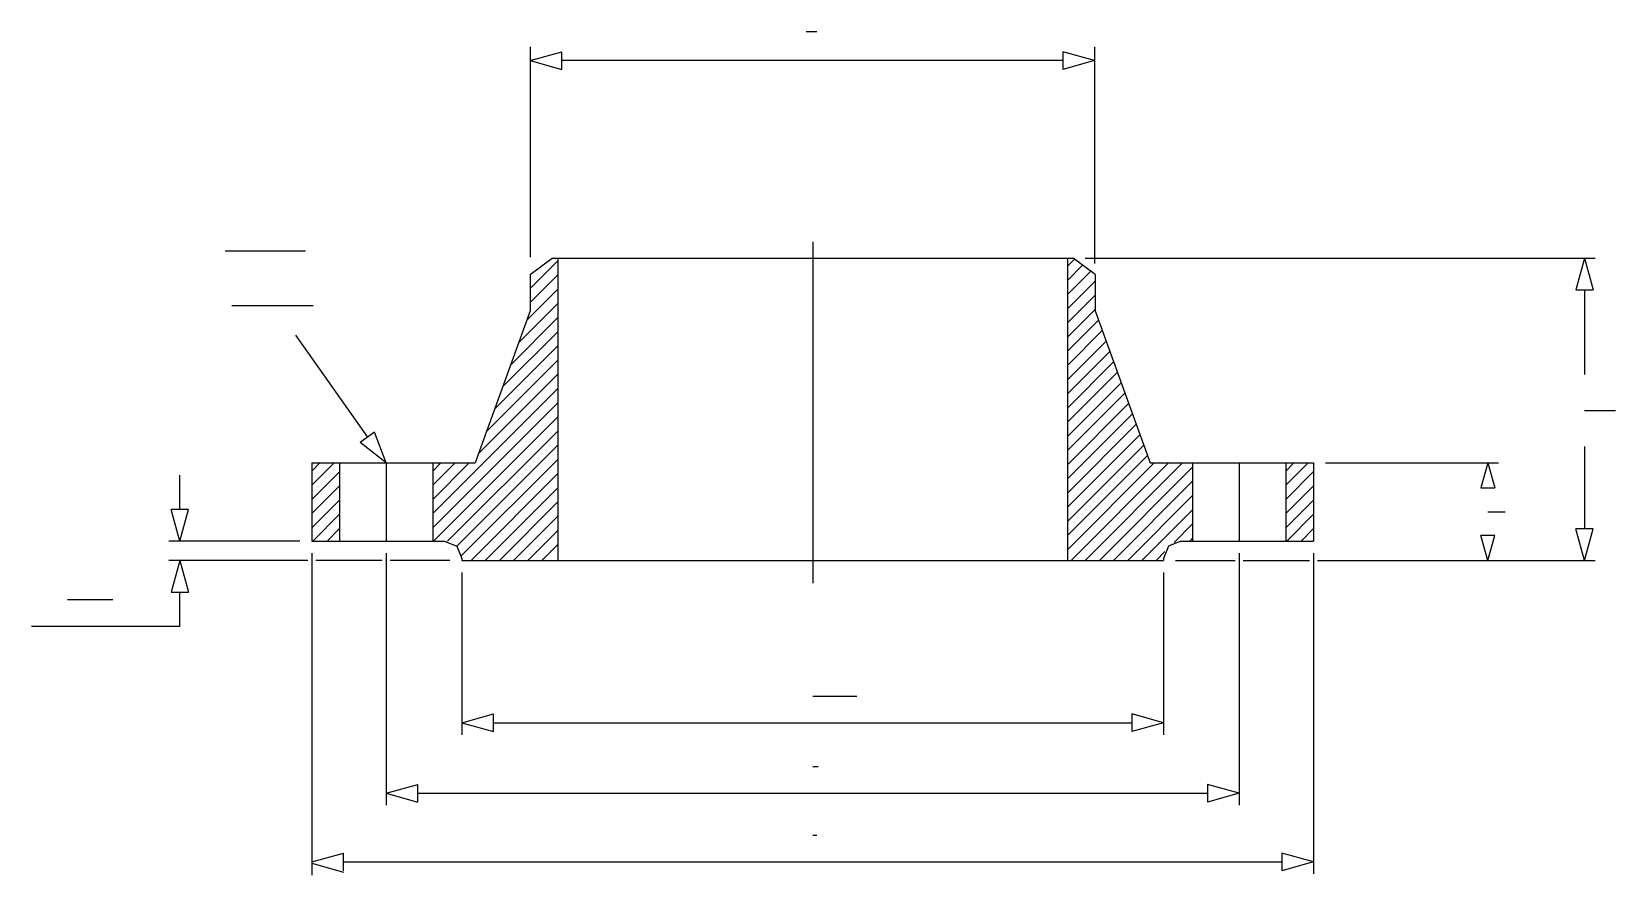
# Model space of a CAD drawing. Extents: x 244 to 1429, y 263 to 894.
import ezdxf

# ---------------------------------------------------------------- set-up
doc = ezdxf.new("R2010")
doc.units = 0
doc.header["$MEASUREMENT"] = 0
doc.layers.get('0').update_dxf_attribs({"linetype": 'CONTINUOUS'})
doc.layers.add('-1', color=7, linetype='CONTINUOUS')
doc.layers.add('1', color=7, linetype='CONTINUOUS')

msp = doc.modelspace()

# ---------------------------------------------------------------- linework, layer by layer
at = {"layer": '-1', "color": 5, "linetype": 'Continuous'}
for p, q in [((823.6, 893.7), (831.6, 893.7)), ((1406, 610.3), (1429, 610.3)), ((1333.5, 534.6), (1346.5, 534.6)), ((270.7, 468.9), (304.7, 468.9)), ((828.4, 396.8), (861.4, 396.8)), ((828.4, 344.1), (832.4, 344.1)), ((828.4, 292.7), (831.4, 292.7))]:
    msp.add_line(p, q, dxfattribs=at)
at = {"layer": '-1', "color": 3, "linetype": 'Continuous'}
for p, q in [((617.1, 882.4), (617.1, 725.1)), ((617.1, 872.1), (640.8, 878.7)), ((640.8, 865.5), (640.8, 878.7)), ((1039.3, 872.1), (1015.6, 878.7)), ((1015.6, 878.7), (1015.6, 865.5)), ((1039.3, 882.4), (1039.3, 720.4)), ((617.1, 872.1), (640.8, 865.5)), ((1015.6, 872.1), (640.8, 872.1)), ((1039.3, 872.1), (1015.6, 865.5)), ((495.5, 590.4), (441.6, 666.6)), ((500.5, 594.1), (489.9, 586.4)), ((509.2, 571.1), (500.5, 594.1)), ((509.2, 571.1), (489.9, 586.4)), ((1212.2, 571.1), (1341.5, 571.1)), ((1333.5, 571.1), (1328.3, 552.4)), ((1333.5, 571.1), (1338.7, 552.4)), ((354.9, 536.4), (354.9, 562.1)), ((1328.3, 552.4), (1338.7, 552.4)), ((354.9, 512.7), (348.3, 536.4)), ((361.4, 536.4), (348.3, 536.4)), ((354.9, 512.7), (361.4, 536.4)), ((444.6, 512.7), (346.6, 512.7)), ((1333.5, 498.2), (1328.3, 516.9)), ((1338.7, 516.9), (1328.3, 516.9)), ((1333.5, 498.2), (1338.7, 516.9)), ((450.6, 498.2), (346.6, 498.2)), ((354.9, 498.2), (348.3, 474.5)), ((354.9, 498.2), (361.4, 474.5)), ((453.6, 503.7), (453.6, 262.7)), ((506.2, 498.2), (456.6, 498.2)), ((509.2, 503.7), (509.2, 315.1)), ((556.9, 498.2), (512.2, 498.2)), ((1099.9, 498.2), (1144.5, 498.2)), ((1147.5, 503.7), (1147.5, 315.1)), ((1150.5, 498.2), (1199.3, 498.2)), ((1203.2, 503.7), (1203.2, 263.7)), ((1207.3, 498.2), (1342.3, 498.2)), ((565.9, 489.2), (565.9, 367.8)), ((1090.9, 489.2), (1090.9, 367.8)), ((348.3, 474.5), (361.4, 474.5)), ((354.9, 448.8), (354.9, 474.5)), ((354.9, 448.8), (244, 448.8)), ((565.9, 376.8), (589.6, 383.4)), ((589.6, 370.3), (589.6, 383.4)), ((1090.9, 376.8), (1067.2, 383.4)), ((1067.2, 383.4), (1067.2, 370.3)), ((565.9, 376.8), (589.6, 370.3)), ((589.6, 376.8), (1067.2, 376.8)), ((1090.9, 376.8), (1067.2, 370.3)), ((509.2, 324.1), (532.9, 330.6)), ((509.2, 324.1), (532.9, 317.5)), ((532.9, 317.5), (532.9, 330.6)), ((532.9, 324.1), (1123.8, 324.1)), ((1147.5, 324.1), (1123.8, 330.6)), ((1123.8, 330.6), (1123.8, 317.5)), ((1147.5, 324.1), (1123.8, 317.5)), ((453.6, 272.7), (477.3, 279.3)), ((477.3, 266.1), (477.3, 279.3)), ((477.3, 272.7), (1179.5, 272.7)), ((1203.2, 272.7), (1179.5, 279.3)), ((1179.5, 279.3), (1179.5, 266.1)), ((1203.2, 272.7), (1179.5, 266.1)), ((453.6, 271.7), (477.3, 265.1))]:
    msp.add_line(p, q, dxfattribs=at)
at = {"layer": '-1', "color": 2, "linetype": 'Continuous'}
for p, q in [((388.8, 729.7), (448.8, 729.7)), ((393.7, 688.8), (454.7, 688.8))]:
    msp.add_line(p, q, dxfattribs=at)
at = {"layer": '-1', "color": 7, "linetype": 'Continuous'}
for p, q in [((453.6, 571.1), (453.6, 512.7)), ((453.6, 571.1), (575.8, 571.1)), ((474.4, 571.1), (474.4, 512.7)), ((544.1, 571.1), (544.1, 512.7)), ((1080.9, 571.1), (1203.2, 571.1)), ((1112.7, 571.1), (1112.7, 512.7)), ((1182.4, 571.1), (1182.4, 512.7)), ((1203.2, 571.1), (1203.2, 512.7)), ((453.6, 512.7), (552.9, 512.7)), ((552.9, 512.7), (562.2, 508.8)), ((1103.9, 512.7), (1094.6, 508.8)), ((1103.9, 512.7), (1203.2, 512.7)), ((562.2, 508.8), (565.9, 499.7)), ((565.9, 499.7), (565.9, 498.2)), ((565.9, 499.7), (565.9, 498.2)), ((565.9, 498.2), (1090.9, 498.2)), ((1094.6, 508.8), (1090.9, 499.7)), ((1090.9, 499.7), (1090.9, 498.2)), ((1090.9, 499.7), (1090.9, 498.2))]:
    msp.add_line(p, q, dxfattribs=at)
at = {"layer": '-1', "color": 4, "linetype": 'Continuous'}
for p, q in [((509.2, 571.1), (509.2, 512.7)), ((1147.5, 571.1), (1147.5, 512.7))]:
    msp.add_line(p, q, dxfattribs=at)
at = {"color": 7, "linetype": 'Continuous'}
msp.add_line((1090.9, 499.7), (1090.9, 498.2), dxfattribs=at)
at = {"layer": '1', "color": 4, "linetype": 'Continuous'}
for p, q in [((828.4, 736.5), (828.4, 481.3)), ((1019.1, 718.3), (1024.4, 723.6)), ((617.1, 701.6), (637.7, 722.3)), ((617.1, 691), (637.7, 711.7)), ((1019.1, 707.7), (1030.4, 719.1)), ((1019.1, 697.1), (1036.5, 714.5)), ((614.5, 677.9), (637.7, 701.1)), ((1019.1, 686.5), (1039.7, 707.1)), ((608.5, 661.2), (637.7, 690.4)), ((1019.1, 675.9), (1039.7, 696.5)), ((602.5, 644.6), (637.7, 679.8)), ((1019.1, 665.3), (1039.7, 685.9)), ((1019.1, 654.7), (1042.3, 677.8)), ((596.4, 628), (637.7, 669.2)), ((1019.1, 644), (1045.1, 670.1)), ((590.4, 611.3), (637.7, 658.6)), ((1019.1, 633.4), (1047.9, 662.3)), ((1019.1, 622.8), (1050.7, 654.5)), ((584.4, 594.7), (637.7, 648)), ((1019.1, 612.2), (1053.5, 646.7)), ((578.4, 578.1), (637.7, 637.4)), ((1019.1, 601.6), (1056.4, 638.9)), ((1019.1, 591), (1059.2, 631.1)), ((544.1, 533.2), (637.7, 626.8)), ((544.1, 522.6), (637.7, 616.2)), ((1019.1, 580.4), (1062, 623.3)), ((544.8, 512.7), (637.7, 605.6)), ((1019.1, 569.8), (1064.8, 615.6)), ((1019.1, 559.2), (1067.6, 607.8)), ((555.2, 512.5), (637.7, 595)), ((1019.1, 548.6), (1070.5, 600)), ((562.2, 508.8), (637.7, 584.4)), ((1019.1, 538), (1073.3, 592.2)), ((1019.1, 527.4), (1076.1, 584.4)), ((453.6, 565), (459.7, 571.1)), ((453.6, 554.4), (470.3, 571.1)), ((544.1, 565), (550.2, 571.1)), ((544.1, 554.4), (560.8, 571.1)), ((544.1, 543.8), (571.4, 571.1)), ((565.7, 501.8), (637.7, 573.8)), ((1019.1, 516.8), (1078.9, 576.6)), ((1019.1, 506.2), (1084, 571.1)), ((1021.7, 498.2), (1094.6, 571.1)), ((1032.3, 498.2), (1105.2, 571.1)), ((1182.4, 565), (1188.5, 571.1)), ((1182.4, 554.4), (1199.1, 571.1)), ((453.6, 543.8), (474.4, 564.5)), ((572.8, 498.2), (637.7, 563.2)), ((1042.9, 498.2), (1112.7, 568)), ((1053.5, 498.2), (1112.7, 557.4)), ((1182.4, 543.8), (1203.2, 564.6)), ((453.6, 533.2), (474.4, 553.9)), ((583.4, 498.2), (637.7, 552.6)), ((1064.1, 498.2), (1112.7, 546.8)), ((1182.4, 533.2), (1203.2, 554)), ((453.6, 522.6), (474.4, 543.3)), ((594, 498.2), (637.7, 542)), ((1074.8, 498.2), (1112.7, 536.1)), ((1182.4, 522.6), (1203.2, 543.4)), ((454.4, 512.7), (474.4, 532.7)), ((465, 512.7), (474.4, 522.1)), ((604.6, 498.2), (637.7, 531.3)), ((1098.8, 511.7), (1112.7, 525.5)), ((1183.2, 512.7), (1203.2, 532.8)), ((1193.8, 512.7), (1203.2, 522.1)), ((615.2, 498.2), (637.7, 520.7)), ((625.8, 498.2), (637.7, 510.1)), ((1110.5, 512.7), (1112.7, 514.9)), ((1085.4, 498.2), (1091.9, 504.8))]:
    msp.add_line(p, q, dxfattribs=at)
at = {"layer": '1', "color": 7, "linetype": 'Continuous'}
for p, q in [((617.1, 712.1), (633.4, 724.4)), ((633.4, 724.4), (1023.4, 724.4)), ((637.7, 724.4), (637.7, 498.2)), ((1019.1, 724.4), (1019.1, 498.2)), ((1039.7, 712.1), (1023.4, 724.4)), ((617.1, 712.1), (617.1, 684.9)), ((1039.7, 712.1), (1039.7, 684.9)), ((617.1, 684.9), (575.8, 571.1)), ((1039.7, 684.9), (1080.8, 571.3))]:
    msp.add_line(p, q, dxfattribs=at)
at = {"layer": '1', "color": 3, "linetype": 'Continuous'}
for p, q in [((1032.4, 724.4), (1414, 724.4)), ((1406, 724.4), (1399.4, 700.7)), ((1406, 724.4), (1412.5, 700.7)), ((1399.4, 700.7), (1412.5, 700.7)), ((1406, 700.7), (1406, 637.3)), ((1406, 583.3), (1406, 521.9)), ((1406, 498.2), (1399.4, 521.9)), ((1412.5, 521.9), (1399.4, 521.9)), ((1406, 498.2), (1412.5, 521.9)), ((1108.9, 498.2), (1144.5, 498.2)), ((1150.5, 498.2), (1200.2, 498.2)), ((1206.2, 498.2), (1414, 498.2))]:
    msp.add_line(p, q, dxfattribs=at)

doc.saveas('drawing.dxf')
